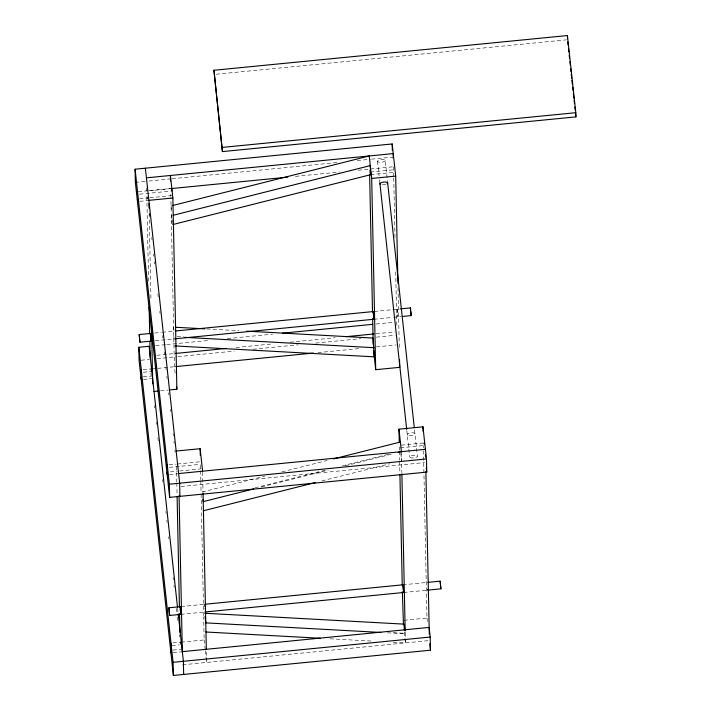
<?xml version="1.0" encoding="UTF-8"?>
<svg xmlns="http://www.w3.org/2000/svg" width="711" height="711" viewBox="0 0 711 711"><rect width="100%" height="100%" fill="white"/><g stroke="black" fill="none" stroke-linecap="round" stroke-linejoin="round"><path stroke-width="0.53" stroke-dasharray="3.56 2.67" d="M202.182 491.994L264.661 476.246M281.894 471.9L327.131 460.497M255.151 487.826L325.167 470.175M342.4 465.829L388.713 454.16M261.399 486.973L328.18 470.14M345.413 465.794L391.725 454.116M321.905 480.903L389.761 463.803M216.242 74.228L566.409 39.843M135.366 182.354L145.648 181.341M148.954 181.021L170.996 178.852M172.098 178.745L338.472 162.41M357.206 160.57L370.431 159.264M371.533 159.157L392.463 157.104L392.819 160.322M138.325 191.703L170.489 188.548M148.901 190.77L170.942 188.611M295.447 176.381L339.529 172.053M358.255 170.213L369.276 169.129M370.378 169.022L392.41 166.854M139.614 194.165L170.747 191.108M370.467 172.053L393.37 169.805M370.724 174.613L393.627 172.364M139.507 198.778L147.737 197.969M149.914 197.756L171.733 195.614M139.765 201.337L147.995 200.529M154.625 333.041L161.273 332.384M162.339 332.277L174.471 331.086M374.279 311.462L391.725 309.756M392.783 309.649L399.395 309.001M155.398 340.72L174.142 338.88M373.959 319.257L392.499 317.435M393.556 317.328L401.28 316.573M155.718 345.635L165.636 344.666M166.738 344.551L208.607 340.445M227.342 338.605L272.517 334.17M376.092 323.994L393.716 322.261M156.767 355.278L175.501 353.438M236.096 347.492L272.464 343.92M290.088 342.187L335.263 337.752M376.039 333.743L394.765 331.904M141.151 360.237L149.381 359.437M157.095 358.673L176.932 356.726M178.034 356.62L234.221 351.101M252.956 349.261L298.131 344.826M315.764 343.093L360.939 338.658M376.368 337.138L395.094 335.299M143.089 369.693L151.31 368.885M151.523 368.973L174.675 366.698M317.915 352.629L360.886 348.408M376.315 346.888L396.151 344.942M143.346 372.253L151.576 371.444M143.24 376.866L151.461 376.057M143.498 379.425L151.719 378.616M160.517 390.828L168.151 390.081M169.085 464.825L176.284 464.114M177.315 464.016L200.218 461.768M169.342 467.385L200.475 464.327M401.288 445.166L423.098 443.024M400.453 447.832L424.449 445.477M170.267 471.9L177.466 471.189M179.643 470.975L200.369 468.94M169.494 474.557L177.723 473.748M181.083 486.493L424.591 462.577M181.189 606.572L204.199 604.323M402.915 584.798L426.92 582.451M180.87 614.357L204.866 612.002M403.688 592.476L426.6 590.237M172.817 642.913L181.038 642.104M181.252 642.193L204.155 639.936L203.666 616.73M404.07 620.303L426.973 618.055L423.427 448.925M172.044 645.579L179.243 644.868M172.969 650.085L181.189 649.276M173.226 652.645L181.447 651.836M182.611 664.794L429.426 640.558M206.839 328.971L238.976 330.722M177.11 336.472L183.767 336.836M393.299 632.666L404.381 633.27M387.504 632.808L405.234 633.777L405.003 631.635M330.073 638.798L373.293 641.153M393.236 642.246L405.43 642.913L405.199 631.857M204.448 606.821L204.119 604.359L204.404 608.527M385.229 160.526A3.875 1.342 -6.2 0 1 379.47 162.259A3.875 1.342 -6.2 0 1 379.416 159.931A3.875 1.342 -6.2 0 1 385.229 160.526L387.566 182.016M414.522 429.764L417.401 456.249A3.875 1.342 -6.2 0 1 411.642 457.973A3.875 1.342 -6.2 0 1 411.598 455.644A3.875 1.342 -6.2 0 1 417.401 456.249M377.514 161.281L379.087 175.75M379.523 179.767L379.958 183.785M406.808 430.519L409.687 457.004M426.973 618.055L427.444 622.338M400.8 453.316L401.608 460.817M404.257 632.195L405.43 642.913M171.058 205.914L171.529 210.198M171.253 215.051L172.302 224.694L172.195 219.619M173.6 327.149L174.177 332.508M173.786 336.285L174.142 339.502M175.128 373.151L174.426 366.716L170.889 197.587M204.155 639.936L205.203 649.578M205.319 650.654L206.608 662.439L206.35 650.281M146.368 187.953L146.697 190.983M147.328 196.76L147.568 198.964M149.123 213.282L149.363 215.486M151.763 237.518L152.003 239.723M153.558 254.04L153.798 256.244M154.403 261.746L154.643 263.95M157.878 293.687L158.233 296.994M159.797 311.311L160.037 313.515M162.428 335.539L162.668 337.743M164.223 352.061L164.463 354.265M165.903 367.48L166.143 369.684M166.863 376.297L167.103 378.501M168.658 392.819L168.898 395.023M170.462 409.34L170.702 411.545M173.093 433.568L173.333 435.772M173.937 441.282L174.177 443.486M174.897 450.09L175.137 452.294M177.626 608.42L178.106 612.829M150.901 373.364L151.132 375.506M154.411 405.697L154.651 407.892M156.216 422.218L156.456 424.414M157.895 437.638L158.251 440.936M162.446 479.49L162.686 481.694M165.921 511.431L166.161 513.635M166.881 520.239L167.121 522.443M168.676 536.761L168.916 538.965M173.111 577.519L173.351 579.714M173.946 585.224L174.186 587.428M176.47 608.358L176.95 612.758M177.421 617.166L177.786 620.472M179.341 634.79L179.581 636.994M423.365 445.61L423.409 447.823M398.027 287.751L399.324 349.652M401.422 451.672L401.857 472.682M393.521 166.863L393.725 176.817M393.752 177.919L395.023 238.718M395.716 271.878L396.854 326.047M399.342 446.864L399.413 450.179M399.44 451.281L399.618 460.124M399.644 461.235L399.902 473.393M202.617 472.308L203.035 492.208M200.493 465.287L200.591 469.704M200.609 470.815L200.795 479.658M200.822 480.76L201.08 492.919M201.097 494.021L203.648 615.619M170.818 194.272L170.862 196.485M176.479 466.532L176.799 482.014M176.826 483.116L177.083 495.274M149.15 213.602L150.954 299.829M146.821 196.636L148.626 282.854M385.771 184.38A3.875 1.342 -6.2 0 1 381.114 184.62M397.182 309.214L397.956 316.902L397.182 309.214M409.198 435.479A3.875 1.342 -6.2 0 0 414.957 433.746A3.875 1.342 -6.2 0 0 409.145 433.15A3.875 1.342 -6.2 0 0 409.198 435.479"/><path stroke-width="1.07" d="M137.561 194.37L137.303 191.81L137.543 194.352M137.712 201.542L137.445 198.982L137.605 200.138M150.217 333.477L139.187 334.552L139.934 342.204L152.092 341.049M139.96 342.24L139.187 334.552M141.027 369.969L141.276 372.448L141.045 369.907M150.359 333.681L151.052 340.809M151.576 371.444L151.31 368.885L151.47 370.049M167.032 465.03L167.289 467.589L167.129 466.425M167.432 474.761L167.174 472.202M179.945 606.705L168.916 607.789L169.227 611.993L169.689 615.468L180.718 614.393M169.689 615.468L168.916 607.789M170.907 650.361L171.164 652.849M400.506 308.894L410.425 307.916L410.443 308.61M402.382 316.466L411.198 315.595L410.425 307.916M428.031 582.345L440.153 581.154L440.927 588.832L427.702 590.13L427.666 589.419M440.153 581.154L440.287 583.384M172.133 205.639L369.24 155.958L371.693 178.452L375.701 369.693L399.698 367.338L399.529 359.597M173.182 215.282L370.298 165.601L370.484 174.737L173.377 224.418M333.592 458.871L400.373 442.029M253.863 488.875L203.239 501.637L202.999 499.495M398.187 452.489L401.422 451.672L398.969 429.177L422.965 426.822L426.467 458.959L426.742 472.113L169.645 497.362L135.366 182.354L135.09 169.209L392.188 143.96L395.689 176.097L397.938 283.325M203.426 510.774L315.444 482.538M213.949 70.265L567.422 35.55L575.821 112.694L575.91 116.88L222.427 151.594L213.949 70.265L222.427 151.594M222.339 147.408L575.821 112.694M146.422 177.839L393.236 153.603L393.307 156.918M172.044 188.495L287.742 177.137M148.875 200.342L172.871 197.987L170.418 175.484L170.533 181.012M371.693 178.452L395.689 176.097M175.573 330.979L372.937 311.596M175.244 338.774L373.71 319.283M182.336 651.649L429.151 627.413L430.199 637.056L430.475 650.201L173.377 675.45L139.098 360.441L138.823 347.297L149.106 346.284L177.51 607.318M282.427 333.192L372.786 324.314M175.501 353.438L226.187 348.461M346.284 336.667L373.835 333.957M175.777 366.592L313.507 353.056M153.967 391.468L158.331 391.041M169.245 389.966L176.879 389.219L172.871 197.987M176.15 451.058L200.147 448.703L202.599 471.206M178.603 473.562L425.418 449.316M169.645 497.362L169.369 484.209L426.467 458.959M205.301 604.217L402.666 584.833M204.972 612.002L403.439 592.512M173.377 675.45L173.102 662.305L430.199 637.056M175.813 327.273L204.626 328.846M246.735 331.148L373.062 338.054L374.297 356.833L174.835 345.928M184.62 337.343L374.11 347.697M204.724 613.229L404.186 624.134L404.888 630.559M380.856 632.443L205.772 622.872L205.079 616.446M205.968 632.008L320.101 638.247M411.198 315.595L410.638 311.116M440.9 588.797L440.465 585.357M137.694 201.524L137.552 200.378M151.541 371.338L151.416 370.289M167.041 465.038L167.183 466.185M167.192 472.211L167.441 474.681M170.916 650.298L171.058 651.445M171.155 652.84L171.013 651.694M403.519 591.605L403.688 592.476L402.95 584.833L403.333 589.979M150.972 340.267L150.385 334.152M373.604 316.759C374.973 327.291 372.288 301.793 373.497 315.782M171.715 190.166L171.831 190.992L171.698 189.277M567.751 41.94L568.116 45.246M568.471 48.552L568.836 51.859M569.191 55.165L569.555 58.471M569.911 61.777L570.275 65.083M570.631 68.389L570.995 71.695M571.235 73.9L571.706 78.308M571.946 80.512L572.311 83.818M572.666 87.124L573.03 90.43M573.386 93.736L573.866 98.145M574.106 100.349L574.47 103.655M574.826 106.961L575.19 110.267M575.546 113.573L575.91 116.88M426.271 467.82L426.742 472.113M387.628 182.594L414.282 427.551M379.914 183.349L406.692 429.417M429.773 643.775L430.475 650.201M370.022 170.453L370.484 174.737M373.604 350.407L375.701 369.693M403.448 624.702L402.373 591.668M176.639 387.077L176.879 389.219M145.373 168.196L179.652 483.204L179.927 496.349M135.09 169.209L169.369 484.209M178.23 613.931L183.385 661.292L183.66 674.437M138.823 347.297L173.102 662.305M424.343 444.073L424.2 442.926L424.263 443.984M370.618 173.208C370.182 169.733 371.009 176.923 370.573 173.448M170.916 644.273C170.471 640.833 171.307 647.988 170.862 644.522M180.221 608.909L180.87 614.357L180.132 606.714L180.114 607.372M567.422 35.55L567.494 38.687M425.534 454.8L425.578 457.057M425.88 471.429L429.284 633.981M422.965 426.822L423.063 431.239M401.884 473.784L405.172 630.755M404.204 625.147L404.31 630.222M398.969 429.177L399.253 442.438M399.92 474.495L402.239 585.037M392.188 143.96L392.33 150.528M369.64 174.746L372.511 311.818M372.644 318.448L373.186 344.151M203.062 493.31L206.323 649.179M200.147 448.703L200.289 455.333M179.065 495.665L182.354 652.636M177.101 496.385L179.421 606.927M179.554 613.557L179.954 632.346M148.946 203.657L149.034 208.074M151.514 326.358L152.714 383.842M149.132 307.17L149.692 333.699M149.852 341.44L150.199 358.122M380.492 184.407A3.875 1.342 -6.2 0 1 383.789 182.06A3.875 1.342 -6.2 0 1 387.175 183.749M141.178 377.07L141.427 379.621L141.187 377.079M181.038 642.104L181.287 644.655L181.056 642.122"/></g></svg>
